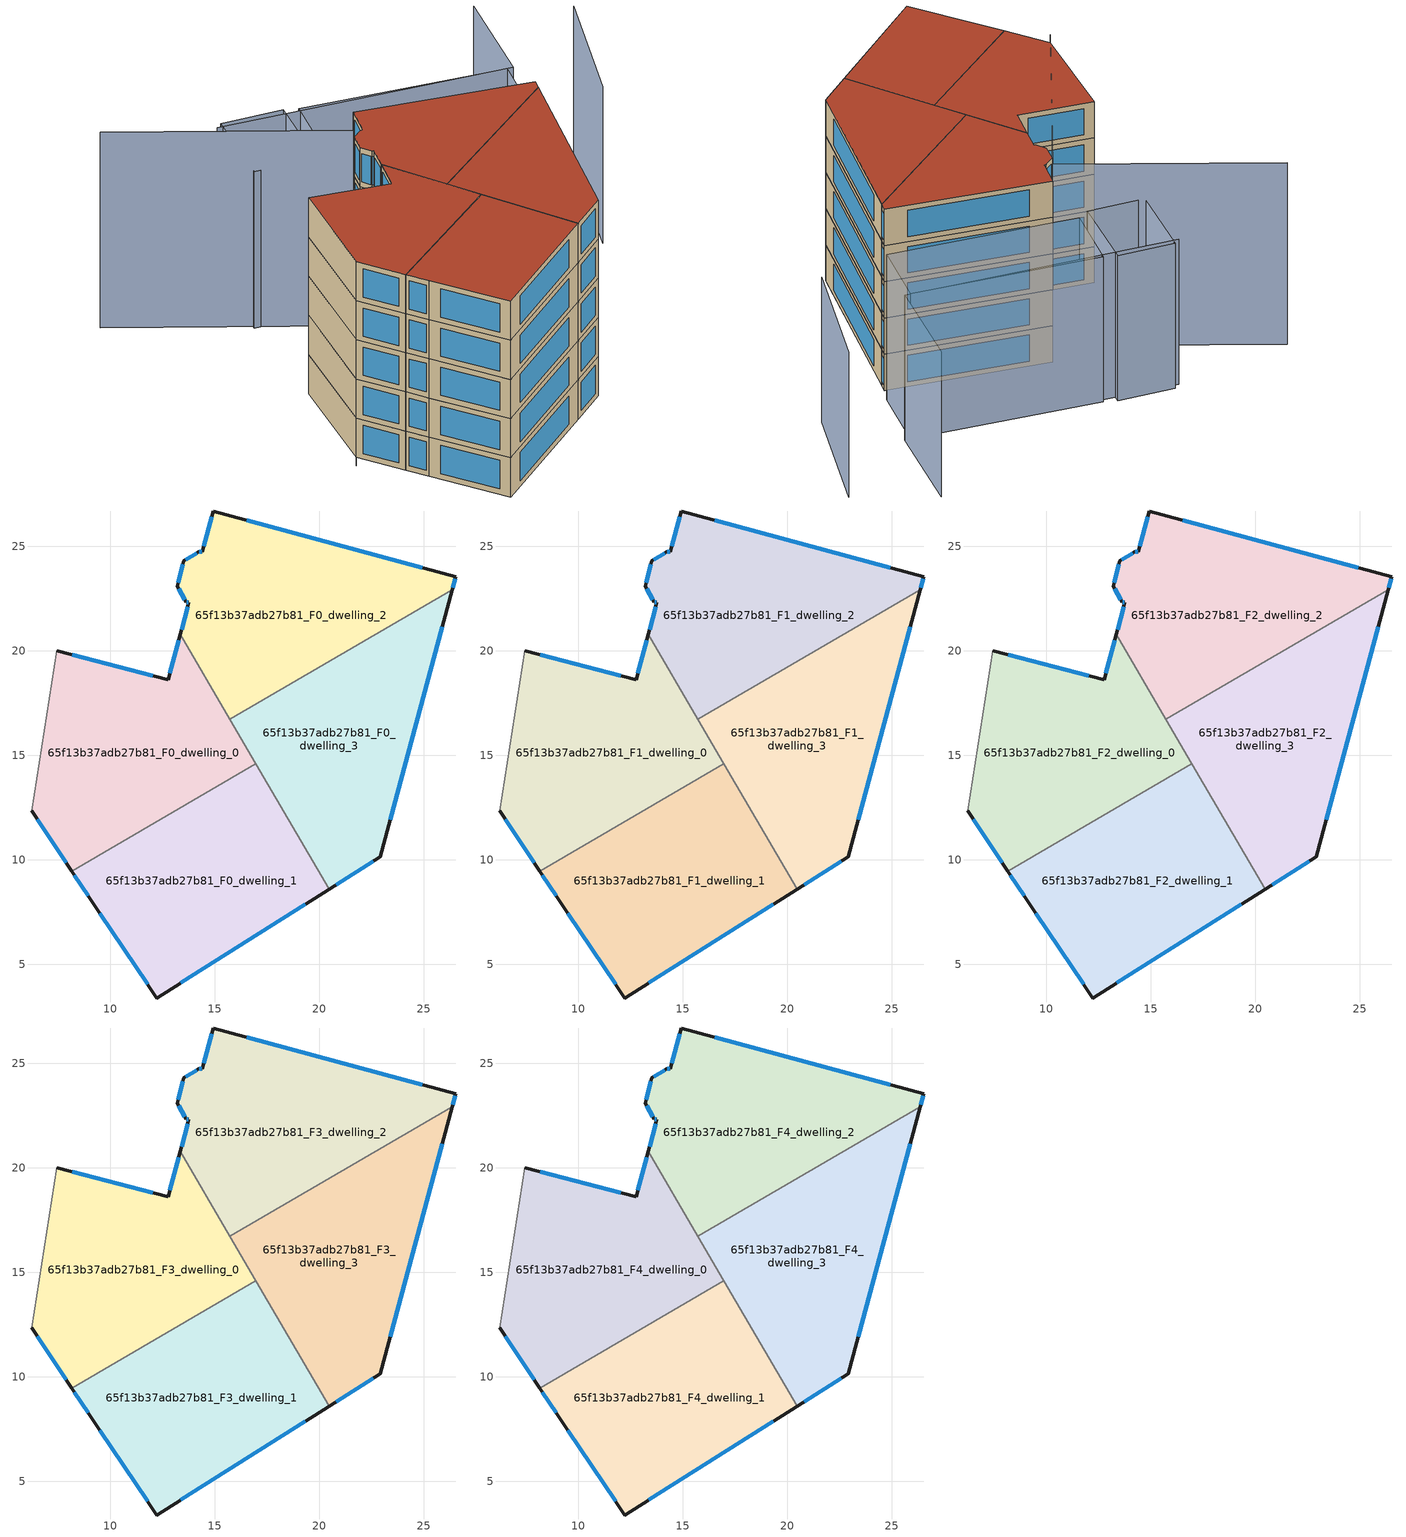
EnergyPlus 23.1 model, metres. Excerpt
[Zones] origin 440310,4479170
65f13b37adb27b81_F0_dwelling_0
 floor ground (EU_floor_Construction): 13.34,20.8 16.97,14.59 8.15,9.45 6.24,12.34 7.44,20.01 12.76,18.61 z0
 wall outside (EU_wall_Construction): 6.24,12.34 8.15,9.45 / 13.34,20.8 12.76,18.61 7.44,20.01 z0:3
 wall adiabatic (EU_wall_Construction): 7.44,20.01 6.24,12.34 z0:3
 wall to 65f13b37adb27b81_F0_dwelling_1 (EU_wall_Construction): 8.15,9.45 16.97,14.59 z0:3
 wall to 65f13b37adb27b81_F0_dwelling_2 (EU_wall_Construction): 15.72,16.73 13.34,20.8 z0:3
 wall to 65f13b37adb27b81_F0_dwelling_3 (EU_wall_Construction): 16.96,14.59 15.72,16.73 z0:3
 window (EU_Window_Construction): 6.5,11.94 7.89,9.85 / 12.03,18.81 8.18,19.82 / 13.26,20.49 12.84,18.92 z0.42:2.58
65f13b37adb27b81_F0_dwelling_1
 floor ground (EU_floor_Construction): 16.97,14.59 20.46,8.59 12.23,3.39 9.06,8.09 8.15,9.45 z0
 wall outside (EU_wall_Construction): 8.15,9.45 9.06,8.09 12.23,3.39 20.46,8.59 z0:3
 wall to 65f13b37adb27b81_F0_dwelling_3 (EU_wall_Construction): 20.46,8.59 16.97,14.59 z0:3
 window (EU_Window_Construction): 8.28,9.26 8.93,8.28 / 13.37,4.11 19.32,7.87 / 9.5,7.43 11.79,4.04 z0.42:2.58
65f13b37adb27b81_F0_dwelling_2
 floor ground (EU_floor_Construction): 26.52,23.54 26.35,22.92 15.72,16.73 13.34,20.8 13.75,22.32 13.62,22.33 13.2,23.08 13.5,24.3 14.22,24.73 14.4,24.73 14.92,26.69 z0
 wall outside (EU_wall_Construction): 26.35,22.92 26.52,23.54 14.92,26.69 14.4,24.73 14.22,24.73 13.5,24.3 13.2,23.08 13.62,22.33 13.75,22.32 13.34,20.8 z0:3
 wall to 65f13b37adb27b81_F0_dwelling_3 (EU_wall_Construction): 15.72,16.73 26.35,22.92 z0:3
 window (EU_Window_Construction): 14.12,24.67 13.6,24.36 / 14.37,24.73 14.24,24.73 / 14.85,26.42 14.47,25 / 24.91,23.98 16.53,26.25 / 26.38,23.01 26.5,23.46 / 13.69,22.11 13.4,21.01 / 13.64,22.32 13.73,22.32 / 13.26,22.98 13.56,22.43 / 13.46,24.13 13.24,23.25 z0.42:2.58
65f13b37adb27b81_F0_dwelling_3
 floor ground (EU_floor_Construction): 26.35,22.92 22.91,10.14 20.46,8.59 15.72,16.73 z0
 wall outside (EU_wall_Construction): 20.46,8.59 22.91,10.14 26.35,22.92 z0:3
 window (EU_Window_Construction): 23.39,11.91 25.88,21.15 / 20.8,8.8 22.57,9.92 z0.42:2.58
65f13b37adb27b81_F1_dwelling_0
 floor to 65f13b37adb27b81_F0_dwelling_0 (EU_floor_Construction): 13.34,20.8 16.97,14.59 8.15,9.45 6.24,12.34 7.44,20.01 12.76,18.61 z3
 wall outside (EU_wall_Construction): 6.24,12.34 8.15,9.45 / 13.34,20.8 12.76,18.61 7.44,20.01 z3:6
 wall adiabatic (EU_wall_Construction): 7.44,20.01 6.24,12.34 z3:6
 wall to 65f13b37adb27b81_F1_dwelling_1 (EU_wall_Construction): 8.15,9.45 16.97,14.59 z3:6
 wall to 65f13b37adb27b81_F1_dwelling_2 (EU_wall_Construction): 15.72,16.73 13.34,20.8 z3:6
 wall to 65f13b37adb27b81_F1_dwelling_3 (EU_wall_Construction): 16.96,14.59 15.72,16.73 z3:6
 window (EU_Window_Construction): 6.5,11.94 7.89,9.85 / 12.03,18.81 8.18,19.82 / 13.26,20.49 12.84,18.92 z3.42:5.58
65f13b37adb27b81_F1_dwelling_1
 floor to 65f13b37adb27b81_F0_dwelling_1 (EU_floor_Construction): 16.97,14.59 20.46,8.59 12.23,3.39 9.06,8.09 8.15,9.45 z3
 wall outside (EU_wall_Construction): 8.15,9.45 9.06,8.09 12.23,3.39 20.46,8.59 z3:6
 wall to 65f13b37adb27b81_F1_dwelling_3 (EU_wall_Construction): 20.46,8.59 16.97,14.59 z3:6
 window (EU_Window_Construction): 8.28,9.26 8.93,8.28 / 13.37,4.11 19.32,7.87 / 9.5,7.43 11.79,4.04 z3.42:5.58
65f13b37adb27b81_F1_dwelling_2
 floor to 65f13b37adb27b81_F0_dwelling_2 (EU_floor_Construction): 26.52,23.54 26.35,22.92 15.72,16.73 13.34,20.8 13.75,22.32 13.62,22.33 13.2,23.08 13.5,24.3 14.22,24.73 14.4,24.73 14.92,26.69 z3
 wall outside (EU_wall_Construction): 26.35,22.92 26.52,23.54 14.92,26.69 14.4,24.73 14.22,24.73 13.5,24.3 13.2,23.08 13.62,22.33 13.75,22.32 13.34,20.8 z3:6
 wall to 65f13b37adb27b81_F1_dwelling_3 (EU_wall_Construction): 15.72,16.73 26.35,22.92 z3:6
 window (EU_Window_Construction): 14.12,24.67 13.6,24.36 / 14.37,24.73 14.24,24.73 / 14.85,26.42 14.47,25 / 24.91,23.98 16.53,26.25 / 26.38,23.01 26.5,23.46 / 13.69,22.11 13.4,21.01 / 13.64,22.32 13.73,22.32 / 13.26,22.98 13.56,22.43 / 13.46,24.13 13.24,23.25 z3.42:5.58
65f13b37adb27b81_F1_dwelling_3
 floor to 65f13b37adb27b81_F0_dwelling_3 (EU_floor_Construction): 26.35,22.92 22.91,10.14 20.46,8.59 15.72,16.73 z3
 wall outside (EU_wall_Construction): 20.46,8.59 22.91,10.14 26.35,22.92 z3:6
 window (EU_Window_Construction): 23.39,11.91 25.88,21.15 / 20.8,8.8 22.57,9.92 z3.42:5.58
65f13b37adb27b81_F2_dwelling_0
 floor to 65f13b37adb27b81_F1_dwelling_0 (EU_floor_Construction): 13.34,20.8 16.97,14.59 8.15,9.45 6.24,12.34 7.44,20.01 12.76,18.61 z6
 wall outside (EU_wall_Construction): 6.24,12.34 8.15,9.45 / 13.34,20.8 12.76,18.61 7.44,20.01 z6:9
 wall adiabatic (EU_wall_Construction): 7.44,20.01 6.24,12.34 z6:9
 wall to 65f13b37adb27b81_F2_dwelling_1 (EU_wall_Construction): 8.15,9.45 16.97,14.59 z6:9
 wall to 65f13b37adb27b81_F2_dwelling_2 (EU_wall_Construction): 15.72,16.73 13.34,20.8 z6:9
 wall to 65f13b37adb27b81_F2_dwelling_3 (EU_wall_Construction): 16.96,14.59 15.72,16.73 z6:9
 window (EU_Window_Construction): 6.5,11.94 7.89,9.85 / 12.03,18.81 8.18,19.82 / 13.26,20.49 12.84,18.92 z6.42:8.58
65f13b37adb27b81_F2_dwelling_1
 floor to 65f13b37adb27b81_F1_dwelling_1 (EU_floor_Construction): 16.97,14.59 20.46,8.59 12.23,3.39 9.06,8.09 8.15,9.45 z6
 wall outside (EU_wall_Construction): 8.15,9.45 9.06,8.09 12.23,3.39 20.46,8.59 z6:9
 wall to 65f13b37adb27b81_F2_dwelling_3 (EU_wall_Construction): 20.46,8.59 16.97,14.59 z6:9
 window (EU_Window_Construction): 8.28,9.26 8.93,8.28 / 13.37,4.11 19.32,7.87 / 9.5,7.43 11.79,4.04 z6.42:8.58
65f13b37adb27b81_F2_dwelling_2
 floor to 65f13b37adb27b81_F1_dwelling_2 (EU_floor_Construction): 26.52,23.54 26.35,22.92 15.72,16.73 13.34,20.8 13.75,22.32 13.62,22.33 13.2,23.08 13.5,24.3 14.22,24.73 14.4,24.73 14.92,26.69 z6
 wall outside (EU_wall_Construction): 26.35,22.92 26.52,23.54 14.92,26.69 14.4,24.73 14.22,24.73 13.5,24.3 13.2,23.08 13.62,22.33 13.75,22.32 13.34,20.8 z6:9
 wall to 65f13b37adb27b81_F2_dwelling_3 (EU_wall_Construction): 15.72,16.73 26.35,22.92 z6:9
 window (EU_Window_Construction): 14.12,24.67 13.6,24.36 / 14.37,24.73 14.24,24.73 / 14.85,26.42 14.47,25 / 24.91,23.98 16.53,26.25 / 26.38,23.01 26.5,23.46 / 13.69,22.11 13.4,21.01 / 13.64,22.32 13.73,22.32 / 13.26,22.98 13.56,22.43 / 13.46,24.13 13.24,23.25 z6.42:8.58
65f13b37adb27b81_F2_dwelling_3
 floor to 65f13b37adb27b81_F1_dwelling_3 (EU_floor_Construction): 26.35,22.92 22.91,10.14 20.46,8.59 15.72,16.73 z6
 wall outside (EU_wall_Construction): 20.46,8.59 22.91,10.14 26.35,22.92 z6:9
 window (EU_Window_Construction): 23.39,11.91 25.88,21.15 / 20.8,8.8 22.57,9.92 z6.42:8.58
65f13b37adb27b81_F3_dwelling_0
 floor to 65f13b37adb27b81_F2_dwelling_0 (EU_floor_Construction): 13.34,20.8 16.97,14.59 8.15,9.45 6.24,12.34 7.44,20.01 12.76,18.61 z9
 wall outside (EU_wall_Construction): 6.24,12.34 8.15,9.45 / 13.34,20.8 12.76,18.61 7.44,20.01 z9:12
 wall adiabatic (EU_wall_Construction): 7.44,20.01 6.24,12.34 z9:12
 wall to 65f13b37adb27b81_F3_dwelling_1 (EU_wall_Construction): 8.15,9.45 16.97,14.59 z9:12
 wall to 65f13b37adb27b81_F3_dwelling_2 (EU_wall_Construction): 15.72,16.73 13.34,20.8 z9:12
 wall to 65f13b37adb27b81_F3_dwelling_3 (EU_wall_Construction): 16.96,14.59 15.72,16.73 z9:12
 window (EU_Window_Construction): 6.5,11.94 7.89,9.85 / 12.03,18.81 8.18,19.82 / 13.26,20.49 12.84,18.92 z9.42:11.58
65f13b37adb27b81_F3_dwelling_1
 floor to 65f13b37adb27b81_F2_dwelling_1 (EU_floor_Construction): 16.97,14.59 20.46,8.59 12.23,3.39 9.06,8.09 8.15,9.45 z9
 wall outside (EU_wall_Construction): 8.15,9.45 9.06,8.09 12.23,3.39 20.46,8.59 z9:12
 wall to 65f13b37adb27b81_F3_dwelling_3 (EU_wall_Construction): 20.46,8.59 16.97,14.59 z9:12
 window (EU_Window_Construction): 8.28,9.26 8.93,8.28 / 13.37,4.11 19.32,7.87 / 9.5,7.43 11.79,4.04 z9.42:11.58
65f13b37adb27b81_F3_dwelling_2
 floor to 65f13b37adb27b81_F2_dwelling_2 (EU_floor_Construction): 26.52,23.54 26.35,22.92 15.72,16.73 13.34,20.8 13.75,22.32 13.62,22.33 13.2,23.08 13.5,24.3 14.22,24.73 14.4,24.73 14.92,26.69 z9
 wall outside (EU_wall_Construction): 26.35,22.92 26.52,23.54 14.92,26.69 14.4,24.73 14.22,24.73 13.5,24.3 13.2,23.08 13.62,22.33 13.75,22.32 13.34,20.8 z9:12
 wall to 65f13b37adb27b81_F3_dwelling_3 (EU_wall_Construction): 15.72,16.73 26.35,22.92 z9:12
 window (EU_Window_Construction): 14.12,24.67 13.6,24.36 / 14.37,24.73 14.24,24.73 / 14.85,26.42 14.47,25 / 24.91,23.98 16.53,26.25 / 26.38,23.01 26.5,23.46 / 13.69,22.11 13.4,21.01 / 13.64,22.32 13.73,22.32 / 13.26,22.98 13.56,22.43 / 13.46,24.13 13.24,23.25 z9.42:11.58
65f13b37adb27b81_F3_dwelling_3
 floor to 65f13b37adb27b81_F2_dwelling_3 (EU_floor_Construction): 26.35,22.92 22.91,10.14 20.46,8.59 15.72,16.73 z9
 wall outside (EU_wall_Construction): 20.46,8.59 22.91,10.14 26.35,22.92 z9:12
 window (EU_Window_Construction): 23.39,11.91 25.88,21.15 / 20.8,8.8 22.57,9.92 z9.42:11.58
65f13b37adb27b81_F4_dwelling_0
 floor to 65f13b37adb27b81_F3_dwelling_0 (EU_floor_Construction): 13.34,20.8 16.97,14.59 8.15,9.45 6.24,12.34 7.44,20.01 12.76,18.61 z12
 wall outside (EU_wall_Construction): 6.24,12.34 8.15,9.45 / 13.34,20.8 12.76,18.61 7.44,20.01 z12:15
 wall adiabatic (EU_wall_Construction): 7.44,20.01 6.24,12.34 z12:15
 wall to 65f13b37adb27b81_F4_dwelling_1 (EU_wall_Construction): 8.15,9.45 16.97,14.59 z12:15
 wall to 65f13b37adb27b81_F4_dwelling_2 (EU_wall_Construction): 15.72,16.73 13.34,20.8 z12:15
 wall to 65f13b37adb27b81_F4_dwelling_3 (EU_wall_Construction): 16.96,14.59 15.72,16.73 z12:15
 window (EU_Window_Construction): 6.5,11.94 7.89,9.85 / 12.03,18.81 8.18,19.82 / 13.26,20.49 12.84,18.92 z12.42:14.58
 roof outside (EU_roof_Construction): 16.97,14.59 13.34,20.8 12.76,18.61 7.44,20.01 6.24,12.34 8.15,9.45 z15
65f13b37adb27b81_F4_dwelling_1
 floor to 65f13b37adb27b81_F3_dwelling_1 (EU_floor_Construction): 16.97,14.59 20.46,8.59 12.23,3.39 9.06,8.09 8.15,9.45 z12
 wall outside (EU_wall_Construction): 8.15,9.45 9.06,8.09 12.23,3.39 20.46,8.59 z12:15
 wall to 65f13b37adb27b81_F4_dwelling_3 (EU_wall_Construction): 20.46,8.59 16.97,14.59 z12:15
 window (EU_Window_Construction): 8.28,9.26 8.93,8.28 / 13.37,4.11 19.32,7.87 / 9.5,7.43 11.79,4.04 z12.42:14.58
 roof outside (EU_roof_Construction): 20.46,8.59 16.97,14.59 8.15,9.45 9.06,8.09 12.23,3.39 z15
65f13b37adb27b81_F4_dwelling_2
 floor to 65f13b37adb27b81_F3_dwelling_2 (EU_floor_Construction): 26.52,23.54 26.35,22.92 15.72,16.73 13.34,20.8 13.75,22.32 13.62,22.33 13.2,23.08 13.5,24.3 14.22,24.73 14.4,24.73 14.92,26.69 z12
 wall outside (EU_wall_Construction): 26.35,22.92 26.52,23.54 14.92,26.69 14.4,24.73 14.22,24.73 13.5,24.3 13.2,23.08 13.62,22.33 13.75,22.32 13.34,20.8 z12:15
 wall to 65f13b37adb27b81_F4_dwelling_3 (EU_wall_Construction): 15.72,16.73 26.35,22.92 z12:15
 window (EU_Window_Construction): 14.12,24.67 13.6,24.36 / 14.37,24.73 14.24,24.73 / 14.85,26.42 14.47,25 / 24.91,23.98 16.53,26.25 / 26.38,23.01 26.5,23.46 / 13.69,22.11 13.4,21.01 / 13.64,22.32 13.73,22.32 / 13.26,22.98 13.56,22.43 / 13.46,24.13 13.24,23.25 z12.42:14.58
 roof outside (EU_roof_Construction): 26.35,22.92 26.52,23.54 14.92,26.69 14.4,24.73 14.22,24.73 13.5,24.3 13.2,23.08 13.62,22.33 13.75,22.32 13.34,20.8 15.72,16.73 z15
65f13b37adb27b81_F4_dwelling_3
 floor to 65f13b37adb27b81_F3_dwelling_3 (EU_floor_Construction): 26.35,22.92 22.91,10.14 20.46,8.59 15.72,16.73 z12
 wall outside (EU_wall_Construction): 20.46,8.59 22.91,10.14 26.35,22.92 z12:15
 window (EU_Window_Construction): 23.39,11.91 25.88,21.15 / 20.8,8.8 22.57,9.92 z12.42:14.58
 roof outside (EU_roof_Construction): 22.91,10.14 26.35,22.92 15.72,16.73 20.46,8.59 z15
shading: 32.18,24.56 35.4,33.23 / 30,36.56 28.49,29.39 / 28.49,29.39 9.01,33.5 / 14.53,32.6 28.1,29.47 / 28.1,29.47 26.98,24.57 / 26.98,24.57 13.4,27.7 / 13.4,27.7 14.53,32.6 / 13.6,33.01 12.55,27.32 / 12.55,27.32 8.4,28.08 / 8.4,28.08 9.44,33.77 / 9.44,33.77 13.6,33.01 z0:12; 0.13,33.25 13.86,24.98 / 13.86,24.98 5.74,11.51 z0:15
[Building]
EU S2 Campaign: North Axis=0; Terrain=City; Solar Distribution=FullExterior
[Site:Location]
Madrid: Latitude=40.5; Longitude=-3.5; Time Zone=1; Elevation=609
[SizingPeriod:WeatherFileDays]
AnnualSizingPeriod: Begin Month=1; Begin Day of Month=1; End Month=12; End Day of Month=31; Day of Week for Start Day=Monday; Use Weather File Daylight Saving Period=No; Use Weather File Rain and Snow Indicators=No
[MATERIAL]
EU_InternalMass_Material: Roughness=MediumRough; Thickness=0.1; Conductivity=1; Density=1800; Specific Heat=900; Thermal Absorptance=0.9; Solar Absorptance=0.7; Visible Absorptance=0.7
[MATERIAL:NOMASS] Roughness=MediumRough; Thermal Absorptance=0.9; Solar Absorptance=0.7; Visible Absorptance=0.7
Name | Thermal Resistance
EU_wall_NoMass | 1.60022
EU_roof_NoMass | 1.57597
EU_floor_NoMass | 0.470652
[WINDOWMATERIAL:SIMPLEGLAZINGSYSTEM]
EU_Window_SimpleGlazing: UFactor=3.28802; Solar Heat Gain Coefficient=0.85; Visible Transmittance=0.85
[CONSTRUCTION]
EU_wall_Construction: EU_wall_NoMass
EU_roof_Construction: EU_roof_NoMass
EU_floor_Construction: EU_floor_NoMass
EU_InternalMass_Construction: EU_InternalMass_Material
EU_Window_Construction: EU_Window_SimpleGlazing
[ZONE] Type=1; Multiplier=1; Ceiling Height=autocalculate; Floor Area=autocalculate; Part of Total Floor Area=Yes
Name | Volume
65f13b37adb27b81_F0_dwelling_0; 65f13b37adb27b81_F1_dwelling_0; 65f13b37adb27b81_F2_dwelling_0; 65f13b37adb27b81_F3_dwelling_0; 65f13b37adb27b81_F4_dwelling_0 | 212.951
65f13b37adb27b81_F0_dwelling_1; 65f13b37adb27b81_F1_dwelling_1; 65f13b37adb27b81_F2_dwelling_1; 65f13b37adb27b81_F3_dwelling_1; 65f13b37adb27b81_F4_dwelling_1 | 212.949
65f13b37adb27b81_F0_dwelling_2; 65f13b37adb27b81_F1_dwelling_2; 65f13b37adb27b81_F2_dwelling_2; 65f13b37adb27b81_F3_dwelling_2; 65f13b37adb27b81_F4_dwelling_2 | 212.944
65f13b37adb27b81_F0_dwelling_3; 65f13b37adb27b81_F1_dwelling_3; 65f13b37adb27b81_F2_dwelling_3; 65f13b37adb27b81_F3_dwelling_3; 65f13b37adb27b81_F4_dwelling_3 | 212.957
[INTERNALMASS] Construction=EU_InternalMass_Construction
Name | Zone or ZoneList | Surface Area
65f13b37adb27b81_F0_dwelling_0_EU_InternalMass | 65f13b37adb27b81_F0_dwelling_0 | 70.9838
65f13b37adb27b81_F0_dwelling_1_EU_InternalMass | 65f13b37adb27b81_F0_dwelling_1 | 70.983
65f13b37adb27b81_F0_dwelling_2_EU_InternalMass | 65f13b37adb27b81_F0_dwelling_2 | 70.9814
65f13b37adb27b81_F0_dwelling_3_EU_InternalMass | 65f13b37adb27b81_F0_dwelling_3 | 70.9857
65f13b37adb27b81_F1_dwelling_0_EU_InternalMass | 65f13b37adb27b81_F1_dwelling_0 | 70.9838
65f13b37adb27b81_F1_dwelling_1_EU_InternalMass | 65f13b37adb27b81_F1_dwelling_1 | 70.983
65f13b37adb27b81_F1_dwelling_2_EU_InternalMass | 65f13b37adb27b81_F1_dwelling_2 | 70.9814
65f13b37adb27b81_F1_dwelling_3_EU_InternalMass | 65f13b37adb27b81_F1_dwelling_3 | 70.9857
65f13b37adb27b81_F2_dwelling_0_EU_InternalMass | 65f13b37adb27b81_F2_dwelling_0 | 70.9838
65f13b37adb27b81_F2_dwelling_1_EU_InternalMass | 65f13b37adb27b81_F2_dwelling_1 | 70.983
65f13b37adb27b81_F2_dwelling_2_EU_InternalMass | 65f13b37adb27b81_F2_dwelling_2 | 70.9814
65f13b37adb27b81_F2_dwelling_3_EU_InternalMass | 65f13b37adb27b81_F2_dwelling_3 | 70.9857
65f13b37adb27b81_F3_dwelling_0_EU_InternalMass | 65f13b37adb27b81_F3_dwelling_0 | 70.9838
65f13b37adb27b81_F3_dwelling_1_EU_InternalMass | 65f13b37adb27b81_F3_dwelling_1 | 70.983
65f13b37adb27b81_F3_dwelling_2_EU_InternalMass | 65f13b37adb27b81_F3_dwelling_2 | 70.9814
65f13b37adb27b81_F3_dwelling_3_EU_InternalMass | 65f13b37adb27b81_F3_dwelling_3 | 70.9857
65f13b37adb27b81_F4_dwelling_0_EU_InternalMass | 65f13b37adb27b81_F4_dwelling_0 | 70.9838
65f13b37adb27b81_F4_dwelling_1_EU_InternalMass | 65f13b37adb27b81_F4_dwelling_1 | 70.983
65f13b37adb27b81_F4_dwelling_2_EU_InternalMass | 65f13b37adb27b81_F4_dwelling_2 | 70.9814
65f13b37adb27b81_F4_dwelling_3_EU_InternalMass | 65f13b37adb27b81_F4_dwelling_3 | 70.9857
[OTHEREQUIPMENT] Fuel Type=Electricity; Design Level Calculation Method=Watts/Area; Power per Zone Floor Area=1; Fraction Latent=0; Fraction Radiant=0; Fraction Lost=0; Carbon Dioxide Generation Rate=0; EndUse Subcategory=EU_Step8_InternalGains
Name | Zone or ZoneList or Space or SpaceList | Schedule
EU_Step8_InternalGain_65f13b37adb27b81_F0_dwelling_0_f000 | 65f13b37adb27b81_F0_dwelling_0 | EU_Step8_GainSchedule_65f13b37adb27b81_F0_dwelling_0_f000
EU_Step8_InternalGain_65f13b37adb27b81_F0_dwelling_1_f000 | 65f13b37adb27b81_F0_dwelling_1 | EU_Step8_GainSchedule_65f13b37adb27b81_F0_dwelling_1_f000
EU_Step8_InternalGain_65f13b37adb27b81_F0_dwelling_2_f000 | 65f13b37adb27b81_F0_dwelling_2 | EU_Step8_GainSchedule_65f13b37adb27b81_F0_dwelling_2_f000
EU_Step8_InternalGain_65f13b37adb27b81_F0_dwelling_3_f000 | 65f13b37adb27b81_F0_dwelling_3 | EU_Step8_GainSchedule_65f13b37adb27b81_F0_dwelling_3_f000
EU_Step8_InternalGain_65f13b37adb27b81_F1_dwelling_0_f000 | 65f13b37adb27b81_F1_dwelling_0 | EU_Step8_GainSchedule_65f13b37adb27b81_F1_dwelling_0_f000
EU_Step8_InternalGain_65f13b37adb27b81_F1_dwelling_1_f000 | 65f13b37adb27b81_F1_dwelling_1 | EU_Step8_GainSchedule_65f13b37adb27b81_F1_dwelling_1_f000
EU_Step8_InternalGain_65f13b37adb27b81_F1_dwelling_2_f000 | 65f13b37adb27b81_F1_dwelling_2 | EU_Step8_GainSchedule_65f13b37adb27b81_F1_dwelling_2_f000
EU_Step8_InternalGain_65f13b37adb27b81_F1_dwelling_3_f000 | 65f13b37adb27b81_F1_dwelling_3 | EU_Step8_GainSchedule_65f13b37adb27b81_F1_dwelling_3_f000
EU_Step8_InternalGain_65f13b37adb27b81_F2_dwelling_0_f000 | 65f13b37adb27b81_F2_dwelling_0 | EU_Step8_GainSchedule_65f13b37adb27b81_F2_dwelling_0_f000
EU_Step8_InternalGain_65f13b37adb27b81_F2_dwelling_1_f000 | 65f13b37adb27b81_F2_dwelling_1 | EU_Step8_GainSchedule_65f13b37adb27b81_F2_dwelling_1_f000
EU_Step8_InternalGain_65f13b37adb27b81_F2_dwelling_2_f000 | 65f13b37adb27b81_F2_dwelling_2 | EU_Step8_GainSchedule_65f13b37adb27b81_F2_dwelling_2_f000
EU_Step8_InternalGain_65f13b37adb27b81_F2_dwelling_3_f000 | 65f13b37adb27b81_F2_dwelling_3 | EU_Step8_GainSchedule_65f13b37adb27b81_F2_dwelling_3_f000
EU_Step8_InternalGain_65f13b37adb27b81_F3_dwelling_0_f000 | 65f13b37adb27b81_F3_dwelling_0 | EU_Step8_GainSchedule_65f13b37adb27b81_F3_dwelling_0_f000
EU_Step8_InternalGain_65f13b37adb27b81_F3_dwelling_1_f000 | 65f13b37adb27b81_F3_dwelling_1 | EU_Step8_GainSchedule_65f13b37adb27b81_F3_dwelling_1_f000
EU_Step8_InternalGain_65f13b37adb27b81_F3_dwelling_2_f000 | 65f13b37adb27b81_F3_dwelling_2 | EU_Step8_GainSchedule_65f13b37adb27b81_F3_dwelling_2_f000
EU_Step8_InternalGain_65f13b37adb27b81_F3_dwelling_3_f000 | 65f13b37adb27b81_F3_dwelling_3 | EU_Step8_GainSchedule_65f13b37adb27b81_F3_dwelling_3_f000
EU_Step8_InternalGain_65f13b37adb27b81_F4_dwelling_0_f000 | 65f13b37adb27b81_F4_dwelling_0 | EU_Step8_GainSchedule_65f13b37adb27b81_F4_dwelling_0_f000
EU_Step8_InternalGain_65f13b37adb27b81_F4_dwelling_1_f000 | 65f13b37adb27b81_F4_dwelling_1 | EU_Step8_GainSchedule_65f13b37adb27b81_F4_dwelling_1_f000
EU_Step8_InternalGain_65f13b37adb27b81_F4_dwelling_2_f000 | 65f13b37adb27b81_F4_dwelling_2 | EU_Step8_GainSchedule_65f13b37adb27b81_F4_dwelling_2_f000
EU_Step8_InternalGain_65f13b37adb27b81_F4_dwelling_3_f000 | 65f13b37adb27b81_F4_dwelling_3 | EU_Step8_GainSchedule_65f13b37adb27b81_F4_dwelling_3_f000
[ZONEVENTILATION:DESIGNFLOWRATE] Schedule=EU_AlwaysOn; Design Flow Rate Calculation Method=AirChanges/Hour; Air Changes per Hour=0.480704; Ventilation Type=Natural; Fan Pressure Rise=0; Fan Total Efficiency=1; Constant Term Coefficient=1; Temperature Term Coefficient=0; Velocity Term Coefficient=0; Velocity Squared Term Coefficient=0; Minimum Indoor Temperature=-100; Maximum Indoor Temperature=100; Delta Temperature=-100; Minimum Outdoor Temperature=-100; Maximum Outdoor Temperature=100; Maximum Wind Speed=40
Name | Zone or ZoneList or Space or SpaceList
EU_ConstantAir_65f13b37adb27b81_F0_dwelling_0 | 65f13b37adb27b81_F0_dwelling_0
EU_ConstantAir_65f13b37adb27b81_F0_dwelling_1 | 65f13b37adb27b81_F0_dwelling_1
EU_ConstantAir_65f13b37adb27b81_F0_dwelling_2 | 65f13b37adb27b81_F0_dwelling_2
EU_ConstantAir_65f13b37adb27b81_F0_dwelling_3 | 65f13b37adb27b81_F0_dwelling_3
EU_ConstantAir_65f13b37adb27b81_F1_dwelling_0 | 65f13b37adb27b81_F1_dwelling_0
EU_ConstantAir_65f13b37adb27b81_F1_dwelling_1 | 65f13b37adb27b81_F1_dwelling_1
EU_ConstantAir_65f13b37adb27b81_F1_dwelling_2 | 65f13b37adb27b81_F1_dwelling_2
EU_ConstantAir_65f13b37adb27b81_F1_dwelling_3 | 65f13b37adb27b81_F1_dwelling_3
EU_ConstantAir_65f13b37adb27b81_F2_dwelling_0 | 65f13b37adb27b81_F2_dwelling_0
EU_ConstantAir_65f13b37adb27b81_F2_dwelling_1 | 65f13b37adb27b81_F2_dwelling_1
EU_ConstantAir_65f13b37adb27b81_F2_dwelling_2 | 65f13b37adb27b81_F2_dwelling_2
EU_ConstantAir_65f13b37adb27b81_F2_dwelling_3 | 65f13b37adb27b81_F2_dwelling_3
EU_ConstantAir_65f13b37adb27b81_F3_dwelling_0 | 65f13b37adb27b81_F3_dwelling_0
EU_ConstantAir_65f13b37adb27b81_F3_dwelling_1 | 65f13b37adb27b81_F3_dwelling_1
EU_ConstantAir_65f13b37adb27b81_F3_dwelling_2 | 65f13b37adb27b81_F3_dwelling_2
EU_ConstantAir_65f13b37adb27b81_F3_dwelling_3 | 65f13b37adb27b81_F3_dwelling_3
EU_ConstantAir_65f13b37adb27b81_F4_dwelling_0 | 65f13b37adb27b81_F4_dwelling_0
EU_ConstantAir_65f13b37adb27b81_F4_dwelling_1 | 65f13b37adb27b81_F4_dwelling_1
EU_ConstantAir_65f13b37adb27b81_F4_dwelling_2 | 65f13b37adb27b81_F4_dwelling_2
EU_ConstantAir_65f13b37adb27b81_F4_dwelling_3 | 65f13b37adb27b81_F4_dwelling_3
[HVACTEMPLATE:THERMOSTAT] Constant Heating Setpoint=20; Constant Cooling Setpoint=50
EU_HeatOnly_65f13b37adb27b81_F0_dwelling_0; EU_HeatOnly_65f13b37adb27b81_F0_dwelling_1; EU_HeatOnly_65f13b37adb27b81_F0_dwelling_2; EU_HeatOnly_65f13b37adb27b81_F0_dwelling_3; EU_HeatOnly_65f13b37adb27b81_F1_dwelling_0; EU_HeatOnly_65f13b37adb27b81_F1_dwelling_1; EU_HeatOnly_65f13b37adb27b81_F1_dwelling_2; EU_HeatOnly_65f13b37adb27b81_F1_dwelling_3; EU_HeatOnly_65f13b37adb27b81_F2_dwelling_0; EU_HeatOnly_65f13b37adb27b81_F2_dwelling_1; EU_HeatOnly_65f13b37adb27b81_F2_dwelling_2; EU_HeatOnly_65f13b37adb27b81_F2_dwelling_3; EU_HeatOnly_65f13b37adb27b81_F3_dwelling_0; EU_HeatOnly_65f13b37adb27b81_F3_dwelling_1; EU_HeatOnly_65f13b37adb27b81_F3_dwelling_2; EU_HeatOnly_65f13b37adb27b81_F3_dwelling_3; EU_HeatOnly_65f13b37adb27b81_F4_dwelling_0; EU_HeatOnly_65f13b37adb27b81_F4_dwelling_1; EU_HeatOnly_65f13b37adb27b81_F4_dwelling_2; EU_HeatOnly_65f13b37adb27b81_F4_dwelling_3
[HVACTEMPLATE:ZONE:IDEALLOADSAIRSYSTEM] System Availability Schedule=EU_AlwaysOn; Maximum Heating Supply Air Temperature=50; Minimum Cooling Supply Air Temperature=13; Maximum Heating Supply Air Humidity Ratio=0.0156; Minimum Cooling Supply Air Humidity Ratio=0.0077; Heating Limit=NoLimit; Cooling Limit=NoLimit; Heating Availability Schedule=EU_AlwaysOn; Cooling Availability Schedule=EU_CoolingOff; Dehumidification Control Type=ConstantSensibleHeatRatio; Cooling Sensible Heat Ratio=0.7; Dehumidification Setpoint=60; Humidification Control Type=None; Humidification Setpoint=30; Outdoor Air Method=None; Outdoor Air Flow Rate per Person=0.00944; Outdoor Air Flow Rate per Zone Floor Area=0; Outdoor Air Flow Rate per Zone=0; Demand Controlled Ventilation Type=None; Outdoor Air Economizer Type=NoEconomizer; Heat Recovery Type=None; Sensible Heat Recovery Effectiveness=0.7; Latent Heat Recovery Effectiveness=0.65
Name | Template Thermostat
65f13b37adb27b81_F0_dwelling_0 | EU_HeatOnly_65f13b37adb27b81_F0_dwelling_0
65f13b37adb27b81_F0_dwelling_1 | EU_HeatOnly_65f13b37adb27b81_F0_dwelling_1
65f13b37adb27b81_F0_dwelling_2 | EU_HeatOnly_65f13b37adb27b81_F0_dwelling_2
65f13b37adb27b81_F0_dwelling_3 | EU_HeatOnly_65f13b37adb27b81_F0_dwelling_3
65f13b37adb27b81_F1_dwelling_0 | EU_HeatOnly_65f13b37adb27b81_F1_dwelling_0
65f13b37adb27b81_F1_dwelling_1 | EU_HeatOnly_65f13b37adb27b81_F1_dwelling_1
65f13b37adb27b81_F1_dwelling_2 | EU_HeatOnly_65f13b37adb27b81_F1_dwelling_2
65f13b37adb27b81_F1_dwelling_3 | EU_HeatOnly_65f13b37adb27b81_F1_dwelling_3
65f13b37adb27b81_F2_dwelling_0 | EU_HeatOnly_65f13b37adb27b81_F2_dwelling_0
65f13b37adb27b81_F2_dwelling_1 | EU_HeatOnly_65f13b37adb27b81_F2_dwelling_1
65f13b37adb27b81_F2_dwelling_2 | EU_HeatOnly_65f13b37adb27b81_F2_dwelling_2
65f13b37adb27b81_F2_dwelling_3 | EU_HeatOnly_65f13b37adb27b81_F2_dwelling_3
65f13b37adb27b81_F3_dwelling_0 | EU_HeatOnly_65f13b37adb27b81_F3_dwelling_0
65f13b37adb27b81_F3_dwelling_1 | EU_HeatOnly_65f13b37adb27b81_F3_dwelling_1
65f13b37adb27b81_F3_dwelling_2 | EU_HeatOnly_65f13b37adb27b81_F3_dwelling_2
65f13b37adb27b81_F3_dwelling_3 | EU_HeatOnly_65f13b37adb27b81_F3_dwelling_3
65f13b37adb27b81_F4_dwelling_0 | EU_HeatOnly_65f13b37adb27b81_F4_dwelling_0
65f13b37adb27b81_F4_dwelling_1 | EU_HeatOnly_65f13b37adb27b81_F4_dwelling_1
65f13b37adb27b81_F4_dwelling_2 | EU_HeatOnly_65f13b37adb27b81_F4_dwelling_2
65f13b37adb27b81_F4_dwelling_3 | EU_HeatOnly_65f13b37adb27b81_F4_dwelling_3
[SIZING:ZONE] Zone Cooling Design Supply Air Temperature Input Method=SupplyAirTemperature; Zone Cooling Design Supply Air Temperature=13; Zone Heating Design Supply Air Temperature Input Method=SupplyAirTemperature; Zone Heating Design Supply Air Temperature=50; Zone Cooling Design Supply Air Humidity Ratio=0.008; Zone Heating Design Supply Air Humidity Ratio=0.008; Cooling Design Air Flow Method=DesignDay; Cooling Design Air Flow Rate=0; Cooling Minimum Air Flow per Zone Floor Area=0.000762; Cooling Minimum Air Flow=0; Cooling Minimum Air Flow Fraction=0.2; Heating Design Air Flow Method=DesignDay; Heating Design Air Flow Rate=0; Heating Maximum Air Flow per Zone Floor Area=0.002032; Heating Maximum Air Flow=0.141576; Heating Maximum Air Flow Fraction=0.3; Account for Dedicated Outdoor Air System=No; Dedicated Outdoor Air System Control Strategy=NeutralSupplyAir; Dedicated Outdoor Air Low Setpoint Temperature for Design=autosize; Dedicated Outdoor Air High Setpoint Temperature for Design=autosize; Zone Load Sizing Method=Sensible Load Only No Latent Load; Zone Latent Cooling Design Supply Air Humidity Ratio Input Method=HumidityRatioDifference; Zone Cooling Design Supply Air Humidity Ratio Difference=0.005; Zone Latent Heating Design Supply Air Humidity Ratio Input Method=HumidityRatioDifference; Zone Humidification Design Supply Air Humidity Ratio Difference=0.005
65f13b37adb27b81_F0_dwelling_0; 65f13b37adb27b81_F0_dwelling_1; 65f13b37adb27b81_F0_dwelling_2; 65f13b37adb27b81_F0_dwelling_3; 65f13b37adb27b81_F1_dwelling_0; 65f13b37adb27b81_F1_dwelling_1; 65f13b37adb27b81_F1_dwelling_2; 65f13b37adb27b81_F1_dwelling_3; 65f13b37adb27b81_F2_dwelling_0; 65f13b37adb27b81_F2_dwelling_1; 65f13b37adb27b81_F2_dwelling_2; 65f13b37adb27b81_F2_dwelling_3; 65f13b37adb27b81_F3_dwelling_0; 65f13b37adb27b81_F3_dwelling_1; 65f13b37adb27b81_F3_dwelling_2; 65f13b37adb27b81_F3_dwelling_3; 65f13b37adb27b81_F4_dwelling_0; 65f13b37adb27b81_F4_dwelling_1; 65f13b37adb27b81_F4_dwelling_2; 65f13b37adb27b81_F4_dwelling_3
[SCHEDULE:CONSTANT]
Name | Hourly Value
EU_AlwaysOn | 1
EU_CoolingOff | 0
[SCHEDULE:FILE] Column Number=1; Rows to Skip at Top=0; Number of Hours of Data=8760; Column Separator=Comma; Interpolate to Timestep=No; Minutes per Item=60; Adjust Schedule for Daylight Savings=Yes
Name | File
EU_Step8_GainSchedule_65f13b37adb27b81_F0_dwelling_0_f000 | ../../schedules/65f13b37adb27b81/65f13b37adb27b81_F0_dwelling_0_f000_gain.csv
EU_Step8_GainSchedule_65f13b37adb27b81_F0_dwelling_1_f000 | ../../schedules/65f13b37adb27b81/65f13b37adb27b81_F0_dwelling_1_f000_gain.csv
EU_Step8_GainSchedule_65f13b37adb27b81_F0_dwelling_2_f000 | ../../schedules/65f13b37adb27b81/65f13b37adb27b81_F0_dwelling_2_f000_gain.csv
EU_Step8_GainSchedule_65f13b37adb27b81_F0_dwelling_3_f000 | ../../schedules/65f13b37adb27b81/65f13b37adb27b81_F0_dwelling_3_f000_gain.csv
EU_Step8_GainSchedule_65f13b37adb27b81_F1_dwelling_0_f000 | ../../schedules/65f13b37adb27b81/65f13b37adb27b81_F1_dwelling_0_f000_gain.csv
EU_Step8_GainSchedule_65f13b37adb27b81_F1_dwelling_1_f000 | ../../schedules/65f13b37adb27b81/65f13b37adb27b81_F1_dwelling_1_f000_gain.csv
EU_Step8_GainSchedule_65f13b37adb27b81_F1_dwelling_2_f000 | ../../schedules/65f13b37adb27b81/65f13b37adb27b81_F1_dwelling_2_f000_gain.csv
EU_Step8_GainSchedule_65f13b37adb27b81_F1_dwelling_3_f000 | ../../schedules/65f13b37adb27b81/65f13b37adb27b81_F1_dwelling_3_f000_gain.csv
EU_Step8_GainSchedule_65f13b37adb27b81_F2_dwelling_0_f000 | ../../schedules/65f13b37adb27b81/65f13b37adb27b81_F2_dwelling_0_f000_gain.csv
EU_Step8_GainSchedule_65f13b37adb27b81_F2_dwelling_1_f000 | ../../schedules/65f13b37adb27b81/65f13b37adb27b81_F2_dwelling_1_f000_gain.csv
EU_Step8_GainSchedule_65f13b37adb27b81_F2_dwelling_2_f000 | ../../schedules/65f13b37adb27b81/65f13b37adb27b81_F2_dwelling_2_f000_gain.csv
EU_Step8_GainSchedule_65f13b37adb27b81_F2_dwelling_3_f000 | ../../schedules/65f13b37adb27b81/65f13b37adb27b81_F2_dwelling_3_f000_gain.csv
EU_Step8_GainSchedule_65f13b37adb27b81_F3_dwelling_0_f000 | ../../schedules/65f13b37adb27b81/65f13b37adb27b81_F3_dwelling_0_f000_gain.csv
EU_Step8_GainSchedule_65f13b37adb27b81_F3_dwelling_1_f000 | ../../schedules/65f13b37adb27b81/65f13b37adb27b81_F3_dwelling_1_f000_gain.csv
EU_Step8_GainSchedule_65f13b37adb27b81_F3_dwelling_2_f000 | ../../schedules/65f13b37adb27b81/65f13b37adb27b81_F3_dwelling_2_f000_gain.csv
EU_Step8_GainSchedule_65f13b37adb27b81_F3_dwelling_3_f000 | ../../schedules/65f13b37adb27b81/65f13b37adb27b81_F3_dwelling_3_f000_gain.csv
EU_Step8_GainSchedule_65f13b37adb27b81_F4_dwelling_0_f000 | ../../schedules/65f13b37adb27b81/65f13b37adb27b81_F4_dwelling_0_f000_gain.csv
EU_Step8_GainSchedule_65f13b37adb27b81_F4_dwelling_1_f000 | ../../schedules/65f13b37adb27b81/65f13b37adb27b81_F4_dwelling_1_f000_gain.csv
EU_Step8_GainSchedule_65f13b37adb27b81_F4_dwelling_2_f000 | ../../schedules/65f13b37adb27b81/65f13b37adb27b81_F4_dwelling_2_f000_gain.csv
EU_Step8_GainSchedule_65f13b37adb27b81_F4_dwelling_3_f000 | ../../schedules/65f13b37adb27b81/65f13b37adb27b81_F4_dwelling_3_f000_gain.csv
